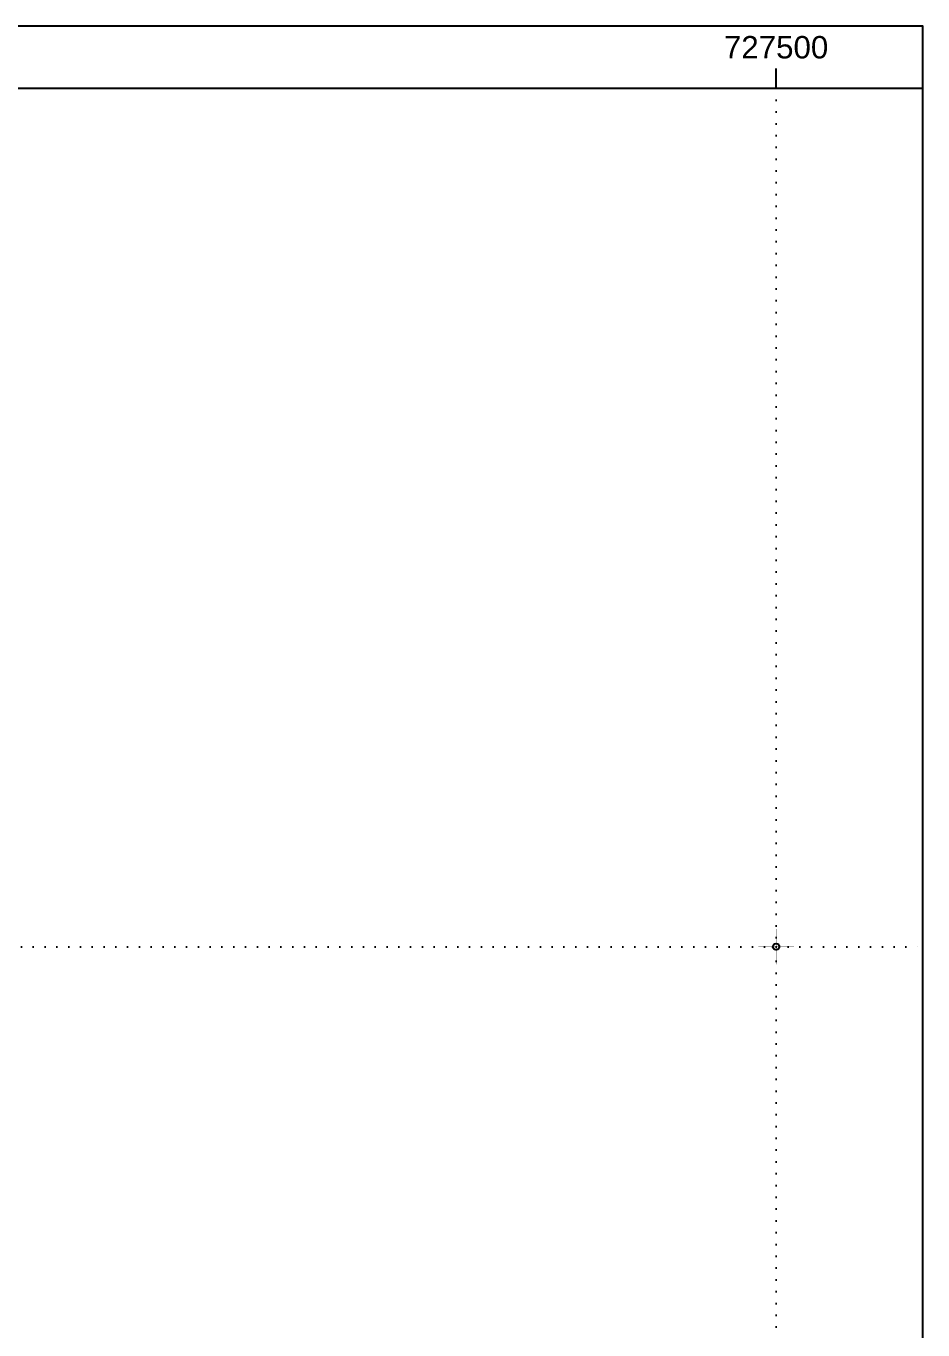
# Model space of a CAD drawing. Extents: x 718366 to 727913, y 5823944 to 5832589.
# Drawn here: x 725390 to 727913, y 5828922 to 5832589 of the extents above; entities that cross this region are included whole.
import ezdxf
from ezdxf.enums import TextEntityAlignment as Align

# ---------------------------------------------------------------- set-up
doc = ezdxf.new("R2010")
doc.units = 0
doc.linetypes.add('DGN Style 1', pattern=[3.313591, 0.005513, -3.308078])
doc.layers.add('0-R3D Malla 35000', color=4, linetype='Continuous')
doc.layers.add('0-R3D Maquetación', color=6, linetype='Continuous', plot=False)
doc.styles.add('ARIAL', font='arial.ttf')

# ---------------------------------------------------------------- blocks, each defined once
blk = doc.blocks.new('0-R3D Marco')
at = {"layer": '0-R3D Maquetación'}
blk.add_lwpolyline([(272.7618, 0), (272.7618, 247), (0, 247), (0, 0)], close=True, dxfattribs=at)
blk.add_lwpolyline([(5, 0), (5, 242), (272.7618, 242)], dxfattribs=at)
blk = doc.blocks.new('R3D_MARCA X')
for points in [[(0, 0), (0, 20)], [(-40, 0), (40, 0)]]:
    blk.add_lwpolyline(points)
blk.add_point((0, 0))
at = {"style": 'ARIAL'}
blk.add_attdef('X', text='', height=20, dxfattribs=at).set_placement((0, 30), align=Align.CENTER)
blk = doc.blocks.new('cruz')
at = {"const_width": 1}
for points in [[(0, -50), (0, 50)], [(-50, 0), (50, 0)]]:
    blk.add_lwpolyline(points, dxfattribs=at)
blk.add_circle((0, 0), 9)

msp = doc.modelspace()

# ---------------------------------------------------------------- linework, layer by layer
at = {"layer": '0-R3D Malla 35000', "linetype": 'DGN Style 1', "ltscale": 10}
for p, q in [((727500, 5832414.5), (727500, 5823944.5)), ((718541.5, 5830000), (727913.1, 5830000))]:
    msp.add_line(p, q, dxfattribs=at)

# ---------------------------------------------------------------- block references
at = {"layer": '0-R3D Malla 35000'}
ref = msp.add_blockref('R3D_MARCA X', (727500, 5832414.5), dxfattribs=dict(at, xscale=2.8, yscale=2.8, zscale=2.8))
ref.add_attrib('X', '727500', dxfattribs={"layer": '0', "height": 63, "style": 'ARIAL'}).set_placement((727500, 5832498.5), align=Align.CENTER)
msp.add_blockref('cruz', (727500, 5830000), dxfattribs=at)
at = {"layer": '0-R3D Maquetación', "xscale": 35, "yscale": 35, "zscale": 35}
msp.add_blockref('0-R3D Marco', (718366.5, 5823944.5), dxfattribs=at)

doc.saveas('drawing.dxf')
